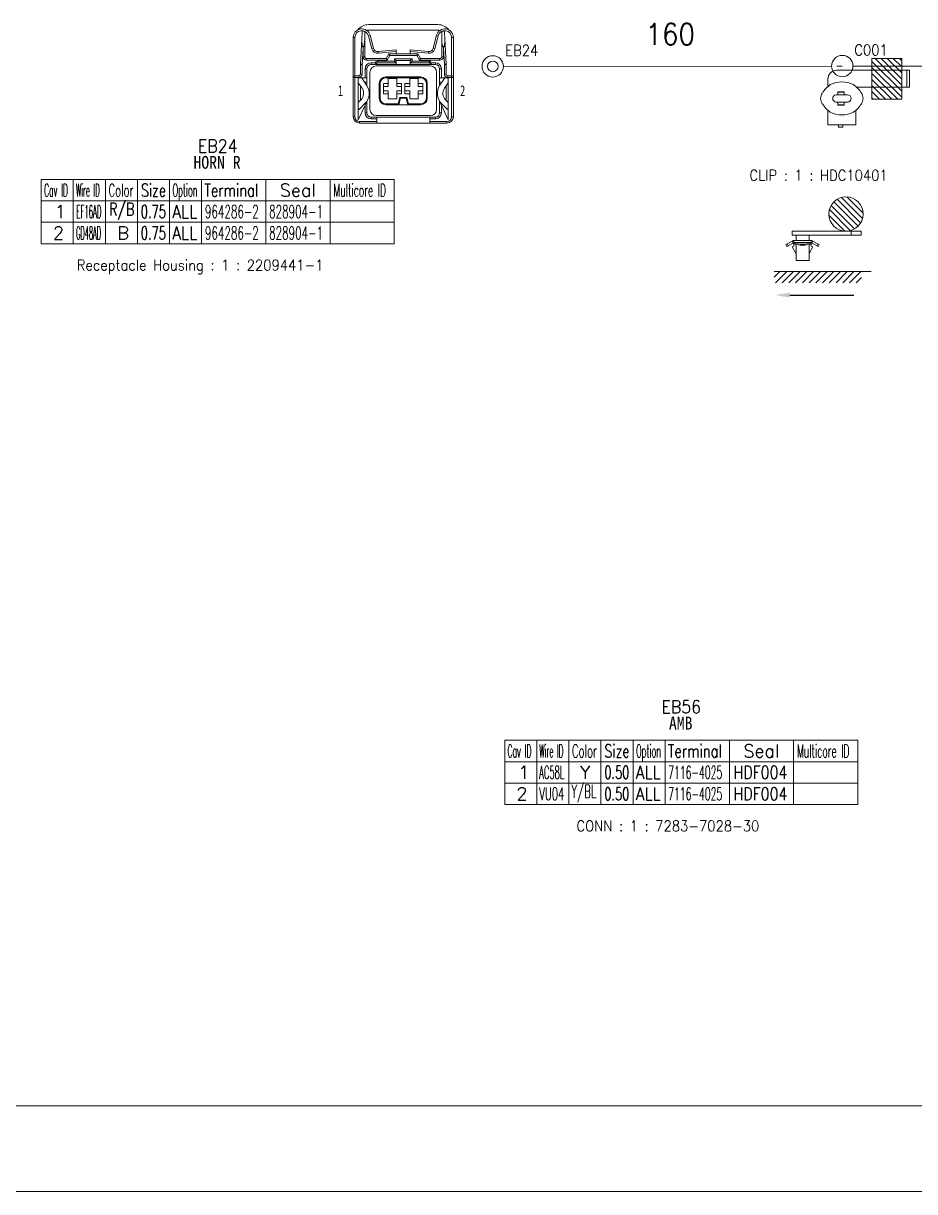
# Model space of a CAD drawing. Header units: inches. Extents: x 47316 to 59086, y 3141 to 11743.
# Drawn here: x 51423.5 to 51631.8, y 9458.1 to 9730.9 of the extents above; entities that cross this region are included whole.
import ezdxf

# ---------------------------------------------------------------- set-up
doc = ezdxf.new("R2010")
doc.units = ezdxf.units.IN
doc.header["$MEASUREMENT"] = 0
doc.styles.add('MtX_FangSong_GB2312', font='')
doc.styles.get("Standard").update_dxf_attribs({"font": ''})
doc.styles.get('MtX_FangSong_GB2312').set_extended_font_data('FangSong_GB2312')
doc.styles.get('Standard').set_extended_font_data('SimSun')
doc.linetypes.add('_VH_FELT_TAPE', pattern='A,0.4,-0.7,["FELT",Standard,S=0.3,R=0,X=-0.5,Y=-0.15],-0.7', length=1.8)

msp = doc.modelspace()

# ---------------------------------------------------------------- linework, layer by layer
at = {"color": 0, "lineweight": 15, "ltscale": 0.039755}
for p, q in [((51502.61, 9727.23), (51502.69, 9728.81)), ((51521.98, 9727.23), (51521.89, 9728.81))]:
    msp.add_line(p, q, dxfattribs=at)
at = {"color": 0, "lineweight": 15, "ltscale": 0.039308}
for p, q in [((51503.29, 9727.23), (51503.29, 9728.8)), ((51521.29, 9727.23), (51521.29, 9728.8))]:
    msp.add_line(p, q, dxfattribs=at)
at = {"color": 0, "lineweight": 15, "ltscale": 0.010001}
for p, q in [((51504.53, 9728.1), (51504.14, 9727.99)), ((51520.06, 9728.1), (51520.45, 9727.99)), ((51500.59, 9727.58), (51500.99, 9727.58)), ((51523.99, 9727.58), (51523.59, 9727.58)), ((51502.89, 9723.08), (51503.29, 9723.08)), ((51504.96, 9724.94), (51505.34, 9725.05)), ((51519.63, 9724.94), (51519.24, 9725.05)), ((51521.29, 9723.08), (51521.69, 9723.08)), ((51502.29, 9721.18), (51502.69, 9721.18)), ((51503.79, 9720.28), (51503.39, 9720.28)), ((51506.19, 9721.68), (51506.19, 9722.08)), ((51518.39, 9721.68), (51518.39, 9722.08)), ((51520.79, 9720.28), (51521.19, 9720.28)), ((51522.29, 9721.18), (51521.89, 9721.18)), ((51500.99, 9718.23), (51500.59, 9718.23)), ((51502.29, 9719.03), (51502.69, 9719.03)), ((51503.39, 9718.13), (51503.79, 9718.13)), ((51520.79, 9718.13), (51521.19, 9718.13)), ((51521.89, 9719.03), (51522.29, 9719.03)), ((51523.59, 9718.23), (51523.99, 9718.23)), ((51500.99, 9709.08), (51500.59, 9709.08)), ((51503.79, 9709.98), (51503.39, 9709.98)), ((51520.79, 9709.98), (51521.19, 9709.98)), ((51523.59, 9709.08), (51523.99, 9709.08))]:
    msp.add_line(p, q, dxfattribs=at)
at = {"color": 0, "lineweight": 15, "ltscale": 0.078988}
for p, q in [((51504.96, 9724.94), (51504.14, 9727.99)), ((51505.34, 9725.05), (51504.53, 9728.1)), ((51520.06, 9728.1), (51519.24, 9725.05)), ((51520.45, 9727.99), (51519.63, 9724.94))]:
    msp.add_line(p, q, dxfattribs=at)
at = {"color": 0, "lineweight": 15, "ltscale": 0.404999}
for p, q in [((51520.39, 9730.58), (51504.19, 9730.58)), ((51520.39, 9729.28), (51504.19, 9729.28))]:
    msp.add_line(p, q, dxfattribs=at)
at = {"color": 0, "lineweight": 15, "ltscale": 0.23375}
for p, q in [((51500.59, 9718.23), (51500.59, 9727.58)), ((51523.99, 9727.58), (51523.99, 9718.23))]:
    msp.add_line(p, q, dxfattribs=at)
at = {"color": 0, "lineweight": 15, "ltscale": 0.22375}
for p, q in [((51500.99, 9727.58), (51500.99, 9718.63)), ((51523.59, 9718.63), (51523.59, 9727.58))]:
    msp.add_line(p, q, dxfattribs=at)
at = {"color": 0, "lineweight": 15, "ltscale": 0.147363}
for p, q in [((51502.61, 9727.23), (51502.3, 9721.34)), ((51522.28, 9721.34), (51521.98, 9727.23))]:
    msp.add_line(p, q, dxfattribs=at)
at = {"color": 0, "lineweight": 15, "ltscale": 0.009133}
for p, q in [((51502.9, 9725.35), (51502.89, 9724.98)), ((51521.68, 9725.35), (51521.69, 9724.98))]:
    msp.add_line(p, q, dxfattribs=at)
at = {"color": 0, "lineweight": 15, "ltscale": 0.103758}
for p, q in [((51503.29, 9727.23), (51503.29, 9723.08)), ((51521.29, 9727.23), (51521.29, 9723.08))]:
    msp.add_line(p, q, dxfattribs=at)
at = {"color": 0, "lineweight": 15, "ltscale": 0.091945}
for p, q in [((51502.89, 9724.98), (51502.7, 9721.31)), ((51521.89, 9721.31), (51521.69, 9724.98))]:
    msp.add_line(p, q, dxfattribs=at)
at = {"color": 0, "lineweight": 15, "ltscale": 0.047595}
for p, q in [((51502.89, 9724.98), (51502.89, 9723.08)), ((51521.69, 9724.98), (51521.69, 9723.08))]:
    msp.add_line(p, q, dxfattribs=at)
at = {"color": 0, "lineweight": 15, "ltscale": 0.01}
for p, q in [((51503.74, 9722.28), (51503.71, 9722.68)), ((51503.79, 9722.28), (51503.79, 9722.68)), ((51506.43, 9723.91), (51506.4, 9724.31)), ((51518.16, 9723.91), (51518.19, 9724.31)), ((51520.79, 9722.68), (51520.79, 9722.28)), ((51520.87, 9722.68), (51520.85, 9722.28)), ((51504.79, 9721.28), (51504.79, 9721.68)), ((51505.79, 9721.28), (51505.79, 9721.68)), ((51510.64, 9721.68), (51510.64, 9721.28)), ((51513.94, 9721.68), (51513.94, 9721.28)), ((51518.79, 9721.28), (51518.79, 9721.68)), ((51519.79, 9721.28), (51519.79, 9721.68)), ((51500.99, 9718.63), (51500.99, 9718.23)), ((51501.89, 9718.23), (51501.89, 9718.63)), ((51522.69, 9718.63), (51522.69, 9718.23)), ((51523.59, 9718.63), (51523.59, 9718.23)), ((51504.79, 9708.98), (51504.79, 9708.58)), ((51506.09, 9708.58), (51506.09, 9708.98)), ((51518.49, 9708.98), (51518.49, 9708.58)), ((51519.79, 9708.98), (51519.79, 9708.58)), ((51502.09, 9707.98), (51502.09, 9707.58)), ((51506.09, 9707.58), (51506.09, 9707.98)), ((51518.49, 9707.98), (51518.49, 9707.58)), ((51522.49, 9707.98), (51522.49, 9707.58))]:
    msp.add_line(p, q, dxfattribs=at)
at = {"color": 0, "lineweight": 15, "ltscale": 0.1125}
for p, q in [((51503.79, 9722.68), (51508.29, 9722.68)), ((51520.79, 9722.68), (51516.29, 9722.68))]:
    msp.add_line(p, q, dxfattribs=at)
at = {"color": 0, "lineweight": 15, "ltscale": 0.106588}
for p, q in [((51510.64, 9724.68), (51506.4, 9724.31)), ((51518.19, 9724.31), (51513.94, 9724.68))]:
    msp.add_line(p, q, dxfattribs=at)
at = {"color": 0, "lineweight": 15, "ltscale": 0.105714}
for p, q in [((51510.64, 9724.28), (51506.43, 9723.91)), ((51518.16, 9723.91), (51513.94, 9724.28))]:
    msp.add_line(p, q, dxfattribs=at)
at = {"color": 0, "lineweight": 15, "ltscale": 0.031754}
for p, q in [((51508.93, 9723.78), (51508.29, 9722.68)), ((51509.16, 9723.38), (51508.52, 9722.28)), ((51516.06, 9722.28), (51515.43, 9723.38)), ((51516.29, 9722.68), (51515.66, 9723.78))]:
    msp.add_line(p, q, dxfattribs=at)
at = {"color": 0, "lineweight": 15, "ltscale": 0.011547}
for p, q in [((51508.29, 9722.68), (51508.52, 9722.28)), ((51508.93, 9723.78), (51509.16, 9723.38)), ((51515.66, 9723.78), (51515.43, 9723.38)), ((51516.29, 9722.68), (51516.06, 9722.28))]:
    msp.add_line(p, q, dxfattribs=at)
at = {"color": 0, "lineweight": 15, "ltscale": 0.168246}
msp.add_line((51515.66, 9723.78), (51508.93, 9723.78), dxfattribs=at)
at = {"color": 0, "lineweight": 15, "ltscale": 0.156699}
msp.add_line((51515.43, 9723.38), (51509.16, 9723.38), dxfattribs=at)
at = {"color": 0, "lineweight": 15, "ltscale": 0.013}
for p, q in [((51510.24, 9722.08), (51510.24, 9722.6)), ((51514.34, 9722.6), (51514.34, 9722.08)), ((51510.64, 9721.68), (51510.64, 9722.2)), ((51513.94, 9722.2), (51513.94, 9721.68))]:
    msp.add_line(p, q, dxfattribs=at)
at = {"color": 0, "lineweight": 15, "ltscale": 0.102499}
msp.add_line((51510.24, 9722.6), (51514.34, 9722.6), dxfattribs=at)
at = {"color": 0, "lineweight": 15, "ltscale": 0.014141}
for p, q in [((51510.64, 9722.2), (51510.24, 9722.6)), ((51513.94, 9722.2), (51514.34, 9722.6))]:
    msp.add_line(p, q, dxfattribs=at)
at = {"color": 0, "lineweight": 15, "ltscale": 0.010038}
for p, q in [((51510.64, 9724.68), (51510.64, 9724.28)), ((51513.94, 9724.28), (51513.94, 9724.68))]:
    msp.add_line(p, q, dxfattribs=at)
at = {"color": 0, "lineweight": 15, "ltscale": 0.012462}
for p, q in [((51510.64, 9724.28), (51510.64, 9723.78)), ((51513.94, 9723.78), (51513.94, 9724.28))]:
    msp.add_line(p, q, dxfattribs=at)
at = {"color": 0, "lineweight": 15}
for p, q in [((51621.81, 9713.14), (51621.81, 9722.67)), ((51621.81, 9722.67), (51628.76, 9722.67)), ((51622.55, 9722.67), (51628.76, 9716.46)), ((51623.97, 9722.67), (51628.76, 9717.88)), ((51625.38, 9722.67), (51628.76, 9719.29)), ((51626.8, 9722.67), (51628.76, 9720.7)), ((51628.21, 9722.67), (51628.76, 9722.12)), ((51628.76, 9722.67), (51628.76, 9713.14)), ((51505.91, 9721.63), (51505.79, 9721.68)), ((51506.03, 9721.61), (51505.91, 9721.63)), ((51506.17, 9721.65), (51506.03, 9721.61)), ((51506.19, 9721.67), (51506.17, 9721.65)), ((51506.19, 9721.68), (51506.19, 9721.68)), ((51506.19, 9721.68), (51506.19, 9721.67)), ((51518.4, 9721.67), (51518.39, 9721.68)), ((51518.39, 9721.68), (51518.39, 9721.68)), ((51518.41, 9721.66), (51518.4, 9721.67)), ((51518.5, 9721.62), (51518.41, 9721.66)), ((51518.61, 9721.61), (51518.5, 9721.62)), ((51518.79, 9721.68), (51518.61, 9721.61)), ((51613.52, 9719.93), (51614.77, 9719.93)), ((51613.62, 9720.91), (51614.87, 9720.91)), ((51630.6, 9719.93), (51614.77, 9719.93)), ((51621.81, 9722), (51628.76, 9715.05)), ((51621.81, 9720.58), (51628.76, 9713.63)), ((51629.98, 9715.98), (51629.98, 9719.93)), ((51630.6, 9715.98), (51630.6, 9719.93)), ((51621.81, 9719.17), (51627.84, 9713.14)), ((51621.81, 9717.76), (51626.42, 9713.14)), ((51616.12, 9714.22), (51613.43, 9714.22)), ((51615.33, 9714.9), (51613.83, 9714.9)), ((51613.83, 9714.9), (51613.83, 9714.22)), ((51615.33, 9714.83), (51613.83, 9714.83)), ((51615.33, 9714.22), (51615.33, 9714.9)), ((51618.52, 9715.98), (51630.6, 9715.98)), ((51621.81, 9716.34), (51625.01, 9713.14)), ((51621.81, 9714.93), (51623.59, 9713.14)), ((51612.63, 9713.36), (51612.63, 9713.35)), ((51613.43, 9712.49), (51616.12, 9712.49)), ((51613.83, 9711.81), (51613.83, 9712.49)), ((51615.33, 9711.89), (51613.83, 9711.89)), ((51615.33, 9711.81), (51613.83, 9711.81)), ((51615.33, 9712.49), (51615.33, 9711.81)), ((51616.92, 9713.35), (51616.92, 9713.36)), ((51621.81, 9713.51), (51622.18, 9713.14)), ((51628.76, 9713.14), (51621.81, 9713.14)), ((51611.52, 9707.21), (51618.02, 9707.21)), ((51614.01, 9706.67), (51614.01, 9707.21)), ((51615.03, 9706.67), (51614.01, 9706.67)), ((51615.03, 9707.21), (51615.03, 9706.67)), ((51619.16, 9684.32, 0), (51613.69, 9689.79, 0)), ((51619.58, 9685.31, 0), (51614.68, 9690.21, 0)), ((51619.71, 9686.6, 0), (51615.97, 9690.34, 0)), ((51616.75, 9682.48, 0), (51611.85, 9687.38, 0)), ((51617.75, 9682.9, 0), (51612.27, 9688.38, 0)), ((51618.55, 9683.52, 0), (51612.89, 9689.18, 0)), ((51615.47, 9682.36, 0), (51611.72, 9686.1, 0)), ((51619.29, 9682.35, 0), (51603.16, 9682.35, 0)), ((51603.16, 9682.35, 0), (51603.16, 9681.44, 0)), ((51616.92, 9681.44, 0), (51616.92, 9682.35, 0)), ((51619.29, 9682.35, 0), (51619.29, 9681.44, 0)), ((51603.29, 9680.1, 0), (51601.66, 9679.24, 0)), ((51601.66, 9679.24, 0), (51601.92, 9678.75, 0)), ((51603.33, 9679.53, 0), (51601.92, 9678.75, 0)), ((51601.99, 9679.41, 0), (51602.25, 9678.93, 0)), ((51603.16, 9681.44, 0), (51619.29, 9681.44, 0)), ((51603.58, 9678.88, 0), (51603.19, 9678.71, 0)), ((51603.25, 9680.08, 0), (51603.33, 9679.53, 0)), ((51604.11, 9680.18, 0), (51603.52, 9680.18, 0)), ((51603.52, 9680.18, 0), (51603.52, 9679.7, 0)), ((51603.52, 9679.7, 0), (51607.63, 9679.7, 0)), ((51603.52, 9679.7, 0), (51603.52, 9679.42, 0)), ((51603.52, 9679.42, 0), (51603.58, 9678.88, 0)), ((51604.1, 9679.23, 0), (51604.1, 9675.49, 0)), ((51604.11, 9680.18, 0), (51604.11, 9681.44, 0)), ((51604.11, 9680.18, 0), (51607.1, 9680.18, 0)), ((51607.1, 9680.18, 0), (51607.1, 9681.44, 0)), ((51607.63, 9680.18, 0), (51607.1, 9680.18, 0)), ((51607.1, 9679.25, 0), (51607.1, 9675.49, 0)), ((51607.63, 9679.42, 0), (51607.57, 9678.88, 0)), ((51607.57, 9678.88, 0), (51607.96, 9678.71, 0)), ((51607.63, 9679.7, 0), (51607.63, 9680.18, 0)), ((51607.63, 9679.7, 0), (51607.63, 9679.42, 0)), ((51607.89, 9680.08, 0), (51607.82, 9679.53, 0)), ((51607.82, 9679.53, 0), (51609.22, 9678.75, 0)), ((51607.85, 9680.1, 0), (51609.48, 9679.24, 0)), ((51609.16, 9679.41, 0), (51608.9, 9678.93, 0)), ((51609.48, 9679.24, 0), (51609.22, 9678.75, 0)), ((51603.19, 9678.71, 0), (51604.1, 9677.06, 0)), ((51607.96, 9678.71, 0), (51607.1, 9677.17, 0)), ((51604.1, 9675.49, 0), (51607.1, 9675.49, 0)), ((51598.98, 9672.91, 0), (51621.64, 9672.91)), ((51598.98, 9671.58, 0), (51600.32, 9672.91, 0)), ((51599.27, 9670.29, 0), (51601.89, 9672.91, 0)), ((51600.84, 9670.29, 0), (51603.47, 9672.91, 0)), ((51602.41, 9670.29, 0), (51605.04, 9672.91, 0)), ((51603.98, 9670.29, 0), (51606.61, 9672.91, 0)), ((51605.55, 9670.29, 0), (51608.18, 9672.91, 0)), ((51607.12, 9670.29, 0), (51609.75, 9672.91, 0)), ((51608.7, 9670.29, 0), (51611.32, 9672.91, 0)), ((51610.27, 9670.29, 0), (51612.9, 9672.91, 0)), ((51611.84, 9670.29, 0), (51614.47, 9672.91, 0)), ((51613.41, 9670.29, 0), (51616.04, 9672.91, 0)), ((51614.98, 9670.29, 0), (51617.61, 9672.91, 0)), ((51616.55, 9670.29, 0), (51619.18, 9672.91, 0)), ((51618.12, 9670.29, 0), (51619.35, 9671.51, 0)), ((50267.93, 9478.08), (57367.93, 9478.08)), ((50247.93, 9458.08), (57387.93, 9458.08))]:
    msp.add_line(p, q, dxfattribs=at)
at = {"color": 0, "lineweight": 15, "ltscale": 0.05375}
for p, q in [((51502.29, 9721.18), (51502.29, 9719.03)), ((51502.69, 9721.18), (51502.69, 9719.03)), ((51503.39, 9718.13), (51503.39, 9720.28)), ((51503.79, 9718.13), (51503.79, 9720.28)), ((51520.79, 9720.28), (51520.79, 9718.13)), ((51521.19, 9720.28), (51521.19, 9718.13)), ((51521.89, 9719.03), (51521.89, 9721.18)), ((51522.29, 9719.03), (51522.29, 9721.18))]:
    msp.add_line(p, q, dxfattribs=at)
at = {"color": 0, "lineweight": 15, "ltscale": 0.010005}
for p, q in [((51502.3, 9721.34), (51502.7, 9721.31)), ((51522.28, 9721.34), (51521.89, 9721.31))]:
    msp.add_line(p, q, dxfattribs=at)
at = {"color": 0, "lineweight": 15, "ltscale": 0.118274}
for p, q in [((51503.79, 9722.28), (51508.52, 9722.28)), ((51520.79, 9722.28), (51516.06, 9722.28))]:
    msp.add_line(p, q, dxfattribs=at)
at = {"color": 0, "lineweight": 15, "ltscale": 0.025}
for p, q in [((51504.79, 9721.68), (51505.79, 9721.68)), ((51504.79, 9721.28), (51505.79, 9721.28)), ((51518.79, 9721.68), (51519.79, 9721.68)), ((51518.79, 9721.28), (51519.79, 9721.28)), ((51503.79, 9717.13), (51503.79, 9718.13)), ((51520.79, 9717.13), (51520.79, 9718.13))]:
    msp.add_line(p, q, dxfattribs=at)
at = {"color": 0, "lineweight": 15, "ltscale": 0.121249}
for p, q in [((51510.64, 9721.28), (51505.79, 9721.28)), ((51518.79, 9721.28), (51513.94, 9721.28))]:
    msp.add_line(p, q, dxfattribs=at)
at = {"color": 0, "lineweight": 15, "ltscale": 0.314999}
for p, q in [((51518.59, 9720.93), (51505.99, 9720.93)), ((51505.99, 9709.33), (51518.59, 9709.33))]:
    msp.add_line(p, q, dxfattribs=at)
at = {"color": 0, "lineweight": 15, "ltscale": 0.10125}
for p, q in [((51506.19, 9722.08), (51510.24, 9722.08)), ((51514.34, 9722.08), (51518.39, 9722.08))]:
    msp.add_line(p, q, dxfattribs=at)
at = {"color": 0, "lineweight": 15, "ltscale": 0.111249}
for p, q in [((51506.19, 9721.68), (51510.64, 9721.68)), ((51513.94, 9721.68), (51518.39, 9721.68))]:
    msp.add_line(p, q, dxfattribs=at)
at = {"color": 0, "lineweight": 15, "ltscale": 0.014142}
for p, q in [((51510.64, 9721.68), (51510.24, 9722.08)), ((51513.94, 9721.68), (51514.34, 9722.08))]:
    msp.add_line(p, q, dxfattribs=at)
at = {"color": 0, "lineweight": 15, "ltscale": 0.082501}
for p, q in [((51510.64, 9722.2), (51513.94, 9722.2)), ((51513.94, 9721.28), (51510.64, 9721.28))]:
    msp.add_line(p, q, dxfattribs=at)
at = {"color": 0, "linetype": '_VH_FELT_TAPE', "lineweight": 15, "ltscale": 5}
for p, q in [((51535.71, 9720.83), (51612.37, 9720.91)), ((51653.88, 9720.91), (51617.37, 9720.91))]:
    msp.add_line(p, q, dxfattribs=at)
at = {"color": 0, "lineweight": 15, "ltscale": 0.22875}
for p, q in [((51500.59, 9709.08), (51500.59, 9718.23)), ((51500.99, 9709.08), (51500.99, 9718.23)), ((51523.59, 9718.23), (51523.59, 9709.08)), ((51523.99, 9718.23), (51523.99, 9709.08))]:
    msp.add_line(p, q, dxfattribs=at)
at = {"color": 0, "lineweight": 15, "ltscale": 0.022499}
for p, q in [((51501.89, 9718.63), (51500.99, 9718.63)), ((51501.89, 9718.23), (51500.99, 9718.23)), ((51523.59, 9718.63), (51522.69, 9718.63)), ((51523.59, 9718.23), (51522.69, 9718.23))]:
    msp.add_line(p, q, dxfattribs=at)
at = {"color": 0, "lineweight": 15, "ltscale": 0.244725}
for p, q in [((51501.79, 9718.13), (51501.79, 9708.34)), ((51522.79, 9708.34), (51522.79, 9718.13))]:
    msp.add_line(p, q, dxfattribs=at)
at = {"color": 0, "lineweight": 15, "ltscale": 0.039999}
for p, q in [((51503.39, 9718.13), (51501.79, 9718.13)), ((51522.79, 9718.13), (51521.19, 9718.13))]:
    msp.add_line(p, q, dxfattribs=at)
at = {"color": 0, "lineweight": 15, "ltscale": 0.005852}
for p, q in [((51501.79, 9718), (51501.99, 9718.13)), ((51522.79, 9718), (51522.6, 9718.13))]:
    msp.add_line(p, q, dxfattribs=at)
at = {"color": 0, "lineweight": 15, "ltscale": 0.038109}
for p, q in [((51501.79, 9716.98), (51502.66, 9715.72)), ((51521.93, 9715.72), (51522.79, 9716.98))]:
    msp.add_line(p, q, dxfattribs=at)
at = {"color": 0, "lineweight": 15, "ltscale": 0.050751}
for p, q in [((51502.58, 9718.13), (51503.73, 9716.46)), ((51520.86, 9716.46), (51522.01, 9718.13))]:
    msp.add_line(p, q, dxfattribs=at)
at = {"color": 0, "lineweight": 15, "ltscale": 0.01319}
for p, q in [((51503.79, 9717.13), (51503.27, 9717.13)), ((51521.32, 9717.13), (51520.79, 9717.13))]:
    msp.add_line(p, q, dxfattribs=at)
at = {"color": 0, "lineweight": 15, "ltscale": 0.01925}
for p, q in [((51503.79, 9716.36), (51503.79, 9717.13)), ((51520.79, 9716.36), (51520.79, 9717.13))]:
    msp.add_line(p, q, dxfattribs=at)
at = {"color": 0, "lineweight": 15, "ltscale": 0.214999}
for p, q in [((51504.49, 9719.43), (51504.49, 9710.83)), ((51520.09, 9710.83), (51520.09, 9719.43))]:
    msp.add_line(p, q, dxfattribs=at)
at = {"color": 0, "lineweight": 15, "ltscale": 0.204999}
for p, q in [((51516.39, 9718.38), (51508.19, 9718.38)), ((51516.39, 9718.18), (51508.19, 9718.18))]:
    msp.add_line(p, q, dxfattribs=at)
at = {"color": 0, "lineweight": 15, "ltscale": 0.005}
for p, q in [((51508.19, 9718.38), (51508.19, 9718.18)), ((51516.39, 9718.38), (51516.39, 9718.18)), ((51508.19, 9711.88), (51508.19, 9712.08)), ((51516.39, 9711.88), (51516.39, 9712.08))]:
    msp.add_line(p, q, dxfattribs=at)
at = {"color": 0, "lineweight": 15, "ltscale": 0.03}
for p, q in [((51508.79, 9718.03), (51508.79, 9716.83)), ((51510.79, 9716.83), (51510.79, 9718.03)), ((51513.79, 9718.03), (51513.79, 9716.83)), ((51515.79, 9716.83), (51515.79, 9718.03)), ((51508.79, 9714.43), (51508.79, 9713.23)), ((51510.79, 9713.23), (51510.79, 9714.43)), ((51513.79, 9714.43), (51513.79, 9713.23)), ((51515.79, 9713.23), (51515.79, 9714.43))]:
    msp.add_line(p, q, dxfattribs=at)
at = {"color": 0, "lineweight": 15, "ltscale": 0.05}
for p, q in [((51510.79, 9718.03), (51508.79, 9718.03)), ((51515.79, 9718.03), (51513.79, 9718.03)), ((51508.79, 9713.23), (51510.79, 9713.23)), ((51513.79, 9713.23), (51515.79, 9713.23))]:
    msp.add_line(p, q, dxfattribs=at)
at = {"color": 0, "lineweight": 15, "ltscale": 0.286212}
for p, q in [((51611.52, 9717.93), (51611.52, 9716.14)), ((51611.52, 9710.57), (51611.52, 9707.21))]:
    msp.add_line(p, q, dxfattribs=at)
at = {"color": 0, "lineweight": 15, "ltscale": 0.077998}
msp.add_line((51502.29, 9713.13), (51502.29, 9716.25), dxfattribs=at)
at = {"color": 0, "lineweight": 15, "ltscale": 0.077999}
for p, q in [((51502.29, 9716.25), (51502.29, 9713.13)), ((51522.29, 9713.13), (51522.29, 9716.25))]:
    msp.add_line(p, q, dxfattribs=at)
at = {"color": 0, "lineweight": 15, "ltscale": 0.0875}
for p, q in [((51506.69, 9716.88), (51506.69, 9713.38)), ((51506.89, 9716.88), (51506.89, 9713.38)), ((51517.69, 9713.38), (51517.69, 9716.88)), ((51517.89, 9713.38), (51517.89, 9716.88))]:
    msp.add_line(p, q, dxfattribs=at)
at = {"color": 0, "lineweight": 15, "ltscale": 0.004999}
for p, q in [((51506.69, 9716.88), (51506.89, 9716.88)), ((51517.89, 9716.88), (51517.69, 9716.88)), ((51506.69, 9713.38), (51506.89, 9713.38)), ((51517.89, 9713.38), (51517.69, 9713.38))]:
    msp.add_line(p, q, dxfattribs=at)
at = {"color": 0, "lineweight": 15, "ltscale": 0.060001}
for p, q in [((51507.69, 9714.43), (51507.69, 9716.83)), ((51511.89, 9716.83), (51511.89, 9714.43)), ((51512.69, 9714.43), (51512.69, 9716.83)), ((51516.89, 9716.83), (51516.89, 9714.43))]:
    msp.add_line(p, q, dxfattribs=at)
at = {"color": 0, "lineweight": 15, "ltscale": 0.027499}
for p, q in [((51507.69, 9716.83), (51508.79, 9716.83)), ((51507.69, 9716.13), (51508.79, 9716.13)), ((51508.79, 9715.13), (51507.69, 9715.13)), ((51508.79, 9714.43), (51507.69, 9714.43)), ((51510.79, 9716.83), (51511.89, 9716.83)), ((51510.79, 9716.13), (51511.89, 9716.13)), ((51511.89, 9715.13), (51510.79, 9715.13)), ((51511.89, 9714.43), (51510.79, 9714.43)), ((51512.69, 9716.83), (51513.79, 9716.83)), ((51512.69, 9716.13), (51513.79, 9716.13)), ((51513.79, 9715.13), (51512.69, 9715.13)), ((51513.79, 9714.43), (51512.69, 9714.43)), ((51515.79, 9716.83), (51516.89, 9716.83)), ((51515.79, 9716.13), (51516.89, 9716.13)), ((51516.89, 9715.13), (51515.79, 9715.13)), ((51516.89, 9714.43), (51515.79, 9714.43))]:
    msp.add_line(p, q, dxfattribs=at)
at = {"color": 0, "lineweight": 15, "ltscale": 0.0175}
for p, q in [((51508.79, 9716.83), (51508.79, 9716.13)), ((51508.79, 9715.13), (51508.79, 9714.43)), ((51510.79, 9716.13), (51510.79, 9716.83)), ((51510.79, 9714.43), (51510.79, 9715.13)), ((51513.79, 9716.83), (51513.79, 9716.13)), ((51513.79, 9715.13), (51513.79, 9714.43)), ((51515.79, 9716.13), (51515.79, 9716.83)), ((51515.79, 9714.43), (51515.79, 9715.13))]:
    msp.add_line(p, q, dxfattribs=at)
at = {"color": 0, "lineweight": 15, "ltscale": 0.0219}
for p, q in [((51502.41, 9713.04), (51501.79, 9712.42)), ((51522.79, 9712.42), (51522.17, 9713.04))]:
    msp.add_line(p, q, dxfattribs=at)
at = {"color": 0, "lineweight": 15, "ltscale": 0.094648}
for p, q in [((51501.79, 9708.34), (51503.39, 9711.77)), ((51521.19, 9711.77), (51522.79, 9708.34))]:
    msp.add_line(p, q, dxfattribs=at)
at = {"color": 0, "lineweight": 15, "ltscale": 0.0475}
for p, q in [((51503.33, 9712.13), (51501.99, 9710.78)), ((51522.6, 9710.78), (51521.26, 9712.13))]:
    msp.add_line(p, q, dxfattribs=at)
at = {"color": 0, "lineweight": 15, "ltscale": 0.004994}
for p, q in [((51502.29, 9713.13), (51502.49, 9713.13)), ((51522.09, 9713.13), (51522.29, 9713.13))]:
    msp.add_line(p, q, dxfattribs=at)
at = {"color": 0, "lineweight": 15, "ltscale": 0.023662}
for p, q in [((51503.39, 9711.77), (51503.79, 9712.63)), ((51520.79, 9712.63), (51521.19, 9711.77))]:
    msp.add_line(p, q, dxfattribs=at)
at = {"color": 0, "lineweight": 15, "ltscale": 0.044805}
for p, q in [((51503.39, 9709.98), (51503.39, 9711.77)), ((51521.19, 9711.77), (51521.19, 9709.98))]:
    msp.add_line(p, q, dxfattribs=at)
at = {"color": 0, "lineweight": 15, "ltscale": 0.00175}
for p, q in [((51503.79, 9712.63), (51503.79, 9712.7)), ((51520.79, 9712.63), (51520.79, 9712.7))]:
    msp.add_line(p, q, dxfattribs=at)
at = {"color": 0, "lineweight": 15, "ltscale": 0.06625}
for p, q in [((51503.79, 9709.98), (51503.79, 9712.63)), ((51520.79, 9712.63), (51520.79, 9709.98))]:
    msp.add_line(p, q, dxfattribs=at)
at = {"color": 0, "lineweight": 15, "ltscale": 0.072412}
for p, q in [((51508.19, 9712.08), (51511.09, 9712.08)), ((51513.5, 9712.08), (51516.39, 9712.08))]:
    msp.add_line(p, q, dxfattribs=at)
at = {"color": 0, "lineweight": 15, "ltscale": 0.07625}
for p, q in [((51508.19, 9711.88), (51511.24, 9711.88)), ((51513.34, 9711.88), (51516.39, 9711.88))]:
    msp.add_line(p, q, dxfattribs=at)
at = {"color": 0, "lineweight": 15, "ltscale": 0.038823}
for p, q in [((51511.09, 9712.08), (51511.49, 9713.58)), ((51511.24, 9711.88), (51511.65, 9713.38)), ((51512.94, 9713.38), (51513.34, 9711.88)), ((51513.1, 9713.58), (51513.5, 9712.08))]:
    msp.add_line(p, q, dxfattribs=at)
at = {"color": 0, "lineweight": 15, "ltscale": 0.006303}
for p, q in [((51511.09, 9712.08), (51511.24, 9711.88)), ((51513.34, 9711.88), (51513.5, 9712.08))]:
    msp.add_line(p, q, dxfattribs=at)
at = {"color": 0, "lineweight": 15, "ltscale": 0.052499}
msp.add_line((51513.34, 9711.88), (51511.24, 9711.88), dxfattribs=at)
at = {"color": 0, "lineweight": 15, "ltscale": 0.006302}
for p, q in [((51511.65, 9713.38), (51511.49, 9713.58)), ((51512.94, 9713.38), (51513.1, 9713.58))]:
    msp.add_line(p, q, dxfattribs=at)
at = {"color": 0, "lineweight": 15, "ltscale": 0.040076}
msp.add_line((51511.49, 9713.58), (51513.1, 9713.58), dxfattribs=at)
at = {"color": 0, "lineweight": 15, "ltscale": 0.032404}
msp.add_line((51511.65, 9713.38), (51512.94, 9713.38), dxfattribs=at)
at = {"color": 0, "lineweight": 15, "ltscale": 0.006877}
for p, q in [((51501.79, 9710.98), (51501.99, 9710.78)), ((51522.79, 9710.98), (51522.6, 9710.78))]:
    msp.add_line(p, q, dxfattribs=at)
at = {"color": 0, "lineweight": 15, "ltscale": 0.0325}
for p, q in [((51506.09, 9708.98), (51504.79, 9708.98)), ((51519.79, 9708.98), (51518.49, 9708.98)), ((51506.09, 9708.58), (51504.79, 9708.58)), ((51519.79, 9708.58), (51518.49, 9708.58))]:
    msp.add_line(p, q, dxfattribs=at)
at = {"color": 0, "lineweight": 15, "ltscale": 0.310001}
for p, q in [((51518.49, 9708.98), (51506.09, 9708.98)), ((51518.49, 9707.58), (51506.09, 9707.58))]:
    msp.add_line(p, q, dxfattribs=at)
at = {"color": 0, "lineweight": 15, "ltscale": 0.295}
msp.add_line((51618.02, 9710.57), (51618.02, 9707.21), dxfattribs=at)
at = {"color": 0, "lineweight": 15, "ltscale": 0.1}
for p, q in [((51506.09, 9707.98), (51502.09, 9707.98)), ((51506.09, 9707.58), (51502.09, 9707.58)), ((51522.49, 9707.98), (51518.49, 9707.98)), ((51522.49, 9707.58), (51518.49, 9707.58))]:
    msp.add_line(p, q, dxfattribs=at)
at = {"color": 0, "lineweight": 15, "ltscale": 0.015}
for p, q in [((51506.09, 9707.98), (51506.09, 9708.58)), ((51518.49, 9707.98), (51518.49, 9708.58))]:
    msp.add_line(p, q, dxfattribs=at)
at = {"color": 0, "linetype": 'Continuous', "lineweight": 15}
for p, q in [((51427.68, 9694.42), (51510.18, 9694.42)), ((51427.68, 9689.42), (51427.68, 9694.42)), ((51427.68, 9689.42), (51510.18, 9689.42)), ((51535.99, 9563.47), (51618.49, 9563.47)), ((51535.99, 9558.47), (51535.99, 9563.47)), ((51535.99, 9558.47), (51618.49, 9558.47))]:
    msp.add_line(p, q, dxfattribs=at)
at = {"color": 7, "linetype": 'Continuous', "lineweight": 15}
for p, q in [((51435.18, 9689.42), (51435.18, 9694.42)), ((51442.68, 9689.42), (51442.68, 9694.42)), ((51450.18, 9689.42), (51450.18, 9694.42)), ((51457.68, 9689.42), (51457.68, 9694.42)), ((51465.18, 9689.42), (51465.18, 9694.42)), ((51480.18, 9689.42), (51480.18, 9694.42)), ((51495.18, 9689.42), (51495.18, 9694.42)), ((51510.18, 9689.42), (51510.18, 9694.42)), ((51543.49, 9558.47), (51543.49, 9563.47)), ((51550.99, 9558.47), (51550.99, 9563.47)), ((51558.49, 9558.47), (51558.49, 9563.47)), ((51565.99, 9558.47), (51565.99, 9563.47)), ((51573.49, 9558.47), (51573.49, 9563.47)), ((51588.49, 9558.47), (51588.49, 9563.47)), ((51603.49, 9558.47), (51603.49, 9563.47)), ((51618.49, 9558.47), (51618.49, 9563.47))]:
    msp.add_line(p, q, dxfattribs=at)
at = {"color": 102, "linetype": 'Continuous', "lineweight": 15}
for p, q in [((51435.18, 9684.42), (51435.18, 9689.42)), ((51442.68, 9684.42), (51442.68, 9689.42)), ((51450.18, 9684.42), (51450.18, 9689.42)), ((51457.68, 9684.42), (51457.68, 9689.42)), ((51465.18, 9684.42), (51465.18, 9689.42)), ((51480.18, 9684.42), (51480.18, 9689.42)), ((51495.18, 9684.42), (51495.18, 9689.42)), ((51435.18, 9679.42), (51435.18, 9684.42)), ((51442.68, 9679.42), (51442.68, 9684.42)), ((51450.18, 9679.42), (51450.18, 9684.42)), ((51457.68, 9679.42), (51457.68, 9684.42)), ((51465.18, 9679.42), (51465.18, 9684.42)), ((51480.18, 9679.42), (51480.18, 9684.42)), ((51495.18, 9679.42), (51495.18, 9684.42)), ((51543.49, 9553.47), (51543.49, 9558.47)), ((51550.99, 9553.47), (51550.99, 9558.47)), ((51558.49, 9553.47), (51558.49, 9558.47)), ((51565.99, 9553.47), (51565.99, 9558.47)), ((51573.49, 9553.47), (51573.49, 9558.47)), ((51588.49, 9553.47), (51588.49, 9558.47)), ((51603.49, 9553.47), (51603.49, 9558.47)), ((51543.49, 9548.47), (51543.49, 9553.47)), ((51550.99, 9548.47), (51550.99, 9553.47)), ((51558.49, 9548.47), (51558.49, 9553.47)), ((51565.99, 9548.47), (51565.99, 9553.47)), ((51573.49, 9548.47), (51573.49, 9553.47)), ((51588.49, 9548.47), (51588.49, 9553.47)), ((51603.49, 9548.47), (51603.49, 9553.47))]:
    msp.add_line(p, q, dxfattribs=at)
msp.add_line((51602.61, 9667.43, 0), (51617.55, 9667.43, 0))
at = {"color": 0, "linetype": 'Continuous', "lineweight": 15}
for points in [[(51427.68, 9684.42), (51427.68, 9689.42), (51510.18, 9689.42), (51510.18, 9684.42)], [(51427.68, 9679.42), (51427.68, 9684.42), (51510.18, 9684.42), (51510.18, 9679.42)], [(51535.99, 9553.47), (51535.99, 9558.47), (51618.49, 9558.47), (51618.49, 9553.47)], [(51535.99, 9548.47), (51535.99, 9553.47), (51618.49, 9553.47), (51618.49, 9548.47)]]:
    msp.add_lwpolyline(points, close=True, dxfattribs=at)
for centre, radius in [((51533.21, 9720.83), 2.5), ((51614.87, 9720.91), 2.5), ((51533.21, 9720.83), 1.25)]:
    msp.add_circle(centre, radius, dxfattribs=at)
at = {"color": 0, "lineweight": 15}
msp.add_circle((51615.72, 9686.35, 0), 4, dxfattribs=at)
for centre, radius, start, end in [((51502.59, 9727.58), 2, 15, 180), ((51502.59, 9727.58), 1.6, 15, 180), ((51504.19, 9727.28), 3.3, 90, 141.9953), ((51502.99, 9728.8), 0.3, 0, 177), ((51504.19, 9727.28), 2, 90, 103.3951), ((51521.99, 9727.58), 2, 0, 165), ((51520.39, 9727.28), 3.3, 38.0046, 90), ((51520.39, 9727.28), 2, 76.605, 90), ((51521.99, 9727.58), 1.6, 0, 165), ((51521.59, 9728.8), 0.3, 3, 180), ((51503.69, 9723.08), 0.8, 180, 273.017), ((51503.69, 9723.08), 0.4, 180, 273.017), ((51503.79, 9721.18), 1.5, 90, 93.017), ((51506.31, 9725.3), 1.4, 195, 275), ((51506.31, 9725.3), 1, 195, 275), ((51518.28, 9725.3), 1.4, 265, 345), ((51518.28, 9725.3), 1, 265, 345), ((51520.79, 9721.18), 1.5, 86.983, 90), ((51520.89, 9723.08), 0.8, 266.983, 0), ((51520.89, 9723.08), 0.4, 266.983, 0), ((51503.79, 9721.18), 1.5, 173.8292, 180), ((51503.79, 9721.18), 1.1, 173.2971, 180), ((51504.79, 9720.28), 1.4, 90, 180), ((51503.79, 9721.18), 1.1, 90, 93.017), ((51504.79, 9720.28), 1, 90, 180), ((51505.99, 9719.43), 1.5, 90, 180), ((51506.19, 9721.68), 0.4, 90, 180), ((51505.79, 9721.68), 0.4, 270, 0), ((51518.39, 9721.68), 0.4, 359.9993, 90.0004), ((51518.79, 9721.68), 0.4, 180, 270), ((51518.59, 9719.43), 1.5, 0, 90), ((51519.79, 9720.28), 1.4, 0, 90), ((51519.79, 9720.28), 1, 0, 90), ((51520.79, 9721.18), 1.1, 86.983, 90), ((51520.79, 9721.18), 1.1, 360, 6.7029), ((51520.79, 9721.18), 1.5, 0, 6.1708), ((51613.52, 9717.93), 2, 90, 180), ((51500.99, 9718.23), 0.4, 90, 180), ((51501.89, 9719.03), 0.8, 270, 0), ((51501.89, 9719.03), 0.4, 270, 0), ((51508.19, 9716.88), 1.5, 90, 180), ((51508.19, 9716.88), 1.3, 90, 180), ((51516.39, 9716.88), 1.5, 0, 90), ((51516.39, 9716.88), 1.3, 360, 90), ((51522.69, 9719.03), 0.8, 180, 270), ((51522.69, 9719.03), 0.4, 180, 270), ((51523.59, 9718.23), 0.4, 0, 90), ((51614.77, 9711.04), 6.18, 64.1446, 115.8554), ((51500.93, 9714.53), 2.1, 315, 34.5412), ((51500.93, 9714.53), 3.4, 315, 34.5412), ((51523.66, 9714.53), 3.4, 145.4588, 225), ((51523.66, 9714.53), 2.1, 145.4588, 225), ((51611.95, 9713.35), 2.14, 144.351, 215.649), ((51616.02, 9710.98), 6.84, 125.1644, 148.0485), ((51613.5, 9713.36), 0.867, 94.5886, 265.4114), ((51616.05, 9713.36), 0.867, 274.5886, 85.4114), ((51613.53, 9710.98), 6.84, 31.9515, 54.8356), ((51618.52, 9715.48), 0.5, 90, 120.8418), ((51617.59, 9713.35), 2.14, 324.351, 35.649), ((51508.19, 9713.38), 1.5, 180, 270), ((51508.19, 9713.38), 1.3, 180, 270), ((51516.39, 9713.38), 1.5, 270, 0), ((51516.39, 9713.38), 1.3, 270, 0), ((51616.02, 9715.73), 6.84, 211.9515, 234.8356), ((51613.53, 9715.73), 6.84, 305.1644, 328.0485), ((51502.09, 9709.08), 1.5, 180, 270), ((51502.09, 9709.08), 1.1, 180, 270), ((51504.79, 9709.98), 1.4, 180, 270), ((51504.79, 9709.98), 1, 180, 270), ((51505.99, 9710.83), 1.5, 180, 270), ((51518.59, 9710.83), 1.5, 270, 360), ((51519.79, 9709.98), 1.4, 270, 0), ((51519.79, 9709.98), 1, 270, 0), ((51522.49, 9709.08), 1.5, 270, 0), ((51522.49, 9709.08), 1.1, 270, 0), ((51614.77, 9715.69), 6.18, 244.1446, 295.8554), ((51603.52, 9679.77, 0), 0.404, 90.3434, 124.6329), ((51603.54, 9679.23, 0), 0.366, 93.0543, 125.2148), ((51605.57, 9685.11, 0), 5.83, 249.3978, 290.6022), ((51605.57, 9684.88, 0), 5.83, 249.3978, 290.6022), ((51607.62, 9679.77, 0), 0.404, 55.3671, 89.6566), ((51607.61, 9679.23, 0), 0.366, 54.7852, 86.9457)]:
    msp.add_arc(centre, radius, start, end, dxfattribs=at)
for centre, major_axis, ratio, start_param, end_param in [((51503.01, 9727.23), (-0.1, -1.88), 0.212238, 4.724038, 6.270923), ((51502.89, 9727.23), (0, -1.88), 0.212557, 0.023911, 1.570796), ((51521.69, 9727.23), (0, -1.88), 0.212557, 4.712389, 6.259274), ((51521.58, 9727.23), (-0.1, 1.88), 0.212238, 3.153855, 4.70074)]:
    msp.add_ellipse(centre, major_axis=major_axis, ratio=ratio, start_param=start_param, end_param=end_param, dxfattribs=at)
msp.add_solid([(51602.61, 9666.85, 0), (51599.11, 9667.43, 0), (51602.61, 9668.01, 0)])

# ---------------------------------------------------------------- texts
at = {"color": 0, "lineweight": 15, "style": 'MtX_FangSong_GB2312', "width": 0.7}
for s, p in [('1', (51497.03, 9713.91)), ('2', (51525.58, 9713.91))]:
    msp.add_text(s, height=2.5, dxfattribs=at).set_placement(p)
at = {"color": 7, "linetype": '_VH_FELT_TAPE', "lineweight": 18, "ltscale": 5, "insert": (51568.89, 9730.87), "char_height": 5, "width": 12.8571, "attachment_point": 1, "rotation": 0.0599}
msp.add_mtext('\\Fromans.shx;\\W0.9000000000;\\T1.0000000000;\\o\\l160', dxfattribs=at)
at = {"color": 21, "linetype": 'Continuous', "lineweight": 15, "attachment_point": 1}
for s, insert, char_height, width in [('\\Fromans.shx;\\W0.9000000000;\\T1.0000000000;\\o\\lEB24', (51536.13, 9725.83), 2.5, 8.5714), ('\\Fromans.shx;\\W0.9000000000;\\T1.0000000000;\\o\\lC001', (51617.69, 9725.91), 2.5, 8.6786), ('\\Fromans.shx;\\W0.3922413793;\\T1.0000000000;\\o\\lEF16AD', (51435.91, 9688.42), 3, 6.5), ('\\Fromans.shx;\\W0.6500000000;\\T1.0000000000;\\o\\l0.75', (51450.96, 9688.42), 3, 6.5), ('\\Fromans.shx;\\W0.5903614458;\\T1.0000000000;\\o\\l964286-2', (51465.94, 9688.42), 3, 14), ('\\Fromans.shx;\\W0.3760330579;\\T1.0000000000;\\o\\lGD48AD', (51435.84, 9683.42), 3, 6.5), ('\\Fromans.shx;\\W0.6500000000;\\T1.0000000000;\\o\\l0.75', (51450.96, 9683.42), 3, 6.5), ('\\Fromans.shx;\\W0.5903614458;\\T1.0000000000;\\o\\l964286-2', (51465.94, 9683.42), 3, 14), ('\\Fromans.shx;\\W0.4739583333;\\T1.0000000000;\\o\\lAC58L', (51544.06, 9557.47), 3, 6.5), ('\\Fromans.shx;\\W0.6500000000;\\T1.0000000000;\\o\\l0.50', (51559.27, 9557.47), 3, 6.5), ('\\Fromans.shx;\\W0.5268817204;\\T1.0000000000;\\o\\l7116-4025', (51574.22, 9557.47), 3, 14), ('\\Fromans.shx;\\W0.5687500000;\\T1.0000000000;\\o\\lVU04', (51544.07, 9552.47), 3, 6.5), ('\\Fromans.shx;\\W0.6500000000;\\T1.0000000000;\\o\\l0.50', (51559.27, 9552.47), 3, 6.5), ('\\Fromans.shx;\\W0.5268817204;\\T1.0000000000;\\o\\l7116-4025', (51574.22, 9552.47), 3, 14)]:
    msp.add_mtext(s, dxfattribs=dict(at, insert=insert, char_height=char_height, width=width))
at = {"color": 6, "linetype": 'Continuous', "lineweight": 20, "char_height": 3, "attachment_point": 1}
for s, insert, width in [('\\Fromans.shx;\\W0.9000000000;\\T1.0000000000;\\o\\lEB24', (51464.3, 9703.74), 10.2857), ('\\f黑体|b0|i0|c1|p0;\\W0.9000000000;\\T1.0000000000;\\o\\lHORN R', (51463.27, 9699.92), 11.6494), ('\\Fromans.shx;\\W0.9000000000;\\T1.0000000000;\\o\\lEB56', (51572.61, 9572.79), 10.2857), ('\\f黑体|b0|i0|c1|p0;\\W0.9000000000;\\T1.0000000000;\\o\\lAMB', (51574.37, 9568.97), 5.8247)]:
    msp.add_mtext(s, dxfattribs=dict(at, insert=insert, width=width))
at = {"color": 42, "linetype": 'Continuous', "lineweight": 15, "char_height": 2.5, "attachment_point": 1}
for s, insert, width in [('\\Fromans.shx;\\W0.9000000000;\\T1.0000000000;\\o\\lCLIP : 1 : HDC10401', (51593.18, 9696.65), 38.0357), ('\\Fromans.shx;\\W0.9000000000;\\T1.0000000000;\\o\\lReceptacle Housing : 1 : 2209441-1', (51435.99, 9675.67), 66.75), ('\\Fromans.shx;\\W0.9000000000;\\T1.0000000000;\\o\\lCONN : 1 : 7283-7028-30', (51552.76, 9544.72), 49.6071)]:
    msp.add_mtext(s, dxfattribs=dict(at, insert=insert, width=width))
at = {"color": 7, "linetype": 'Continuous', "lineweight": 15, "char_height": 3, "attachment_point": 1}
for s, insert, width in [('\\Fromans.shx;\\W0.4292452830;\\T1.0000000000;\\o\\lCav ID', (51428.37, 9693.42), 6.5), ('\\Fromans.shx;\\W0.4026548673;\\T1.0000000000;\\o\\lWire ID', (51435.8, 9693.42), 6.5), ('\\Fromans.shx;\\W0.5687500000;\\T1.0000000000;\\o\\lColor', (51443.43, 9693.42), 6.5), ('\\Fromans.shx;\\W0.7222222222;\\T1.0000000000;\\o\\lSize', (51450.99, 9693.42), 6.5), ('\\Fromans.shx;\\W0.4595959596;\\T1.0000000000;\\o\\lOption', (51458.38, 9693.42), 6.5), ('\\Fromans.shx;\\W0.7480916031;\\T1.0000000000;\\o\\lTerminal', (51465.79, 9693.42), 14), ('\\Fromans.shx;\\W1.0000000000;\\T1.0000000000;\\o\\lSeal', (51483.47, 9693.42), 9.2857), ('\\Fromans.shx;\\W0.5185185185;\\T1.0000000000;\\o\\lMulticore ID', (51495.98, 9693.42), 14), ('\\Fromans.shx;\\W1.0000000000;\\T1.0000000000;\\o\\l1', (51430.86, 9688.42), 2.8571), ('\\Fromans.shx;\\W1.0000000000;\\T1.0000000000;\\o\\l2', (51430.43, 9683.42), 2.8571), ('\\Fromans.shx;\\W0.4292452830;\\T1.0000000000;\\o\\lCav ID', (51536.67, 9562.47), 6.5), ('\\Fromans.shx;\\W0.4026548673;\\T1.0000000000;\\o\\lWire ID', (51544.11, 9562.47), 6.5), ('\\Fromans.shx;\\W0.5687500000;\\T1.0000000000;\\o\\lColor', (51551.73, 9562.47), 6.5), ('\\Fromans.shx;\\W0.7222222222;\\T1.0000000000;\\o\\lSize', (51559.3, 9562.47), 6.5), ('\\Fromans.shx;\\W0.4595959596;\\T1.0000000000;\\o\\lOption', (51566.69, 9562.47), 6.5), ('\\Fromans.shx;\\W0.7480916031;\\T1.0000000000;\\o\\lTerminal', (51574.1, 9562.47), 14), ('\\Fromans.shx;\\W1.0000000000;\\T1.0000000000;\\o\\lSeal', (51591.78, 9562.47), 9.2857), ('\\Fromans.shx;\\W0.5185185185;\\T1.0000000000;\\o\\lMulticore ID', (51604.29, 9562.47), 14), ('\\Fromans.shx;\\W1.0000000000;\\T1.0000000000;\\o\\l1', (51539.17, 9557.47), 2.8571), ('\\Fromans.shx;\\W1.0000000000;\\T1.0000000000;\\o\\l2', (51538.74, 9552.47), 2.8571)]:
    msp.add_mtext(s, dxfattribs=dict(at, insert=insert, width=width))
at = {"color": 140, "linetype": 'Continuous', "lineweight": 15, "char_height": 3, "attachment_point": 1}
for s, insert, width in [('\\Fromans.shx;\\W0.7109375000;\\T1.0000000000;\\o\\lR/B', (51443.59, 9688.99), 6.5), ('\\Fromans.shx;\\W0.8750000000;\\T1.0000000000;\\o\\lALL', (51458.31, 9688.42), 6.5), ('\\Fromans.shx;\\W0.5903614458;\\T1.0000000000;\\o\\l828904-1', (51480.94, 9688.42), 14), ('\\Fromans.shx;\\W1.0000000000;\\T1.0000000000;\\o\\lB', (51445.5, 9683.42), 3), ('\\Fromans.shx;\\W0.8750000000;\\T1.0000000000;\\o\\lALL', (51458.31, 9683.42), 6.5), ('\\Fromans.shx;\\W0.5903614458;\\T1.0000000000;\\o\\l828904-1', (51480.94, 9683.42), 14), ('\\Fromans.shx;\\W1.0000000000;\\T1.0000000000;\\o\\lY', (51553.6, 9557.47), 2.5714), ('\\Fromans.shx;\\W0.8750000000;\\T1.0000000000;\\o\\lALL', (51566.62, 9557.47), 6.5), ('\\Fromans.shx;\\W0.8099173554;\\T1.0000000000;\\o\\lHDF004', (51589.45, 9557.47), 14), ('\\Fromans.shx;\\W0.5833333333;\\T1.0000000000;\\o\\lY/BL', (51551.57, 9553.04), 6.5), ('\\Fromans.shx;\\W0.8750000000;\\T1.0000000000;\\o\\lALL', (51566.62, 9552.47), 6.5), ('\\Fromans.shx;\\W0.8099173554;\\T1.0000000000;\\o\\lHDF004', (51589.45, 9552.47), 14)]:
    msp.add_mtext(s, dxfattribs=dict(at, insert=insert, width=width))

doc.saveas('drawing.dxf')
